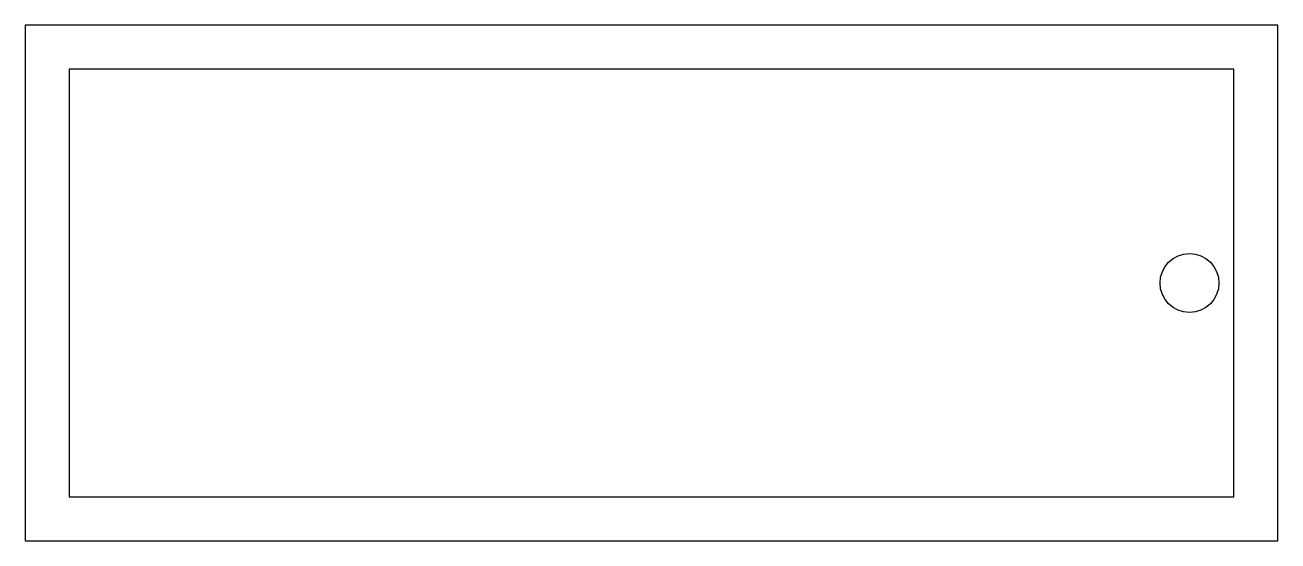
# Model space of a CAD drawing. Header units: metres. Extents: x 0 to 1.7, y 0 to 0.7.
import ezdxf

# ---------------------------------------------------------------- set-up
doc = ezdxf.new("R2010")
doc.units = ezdxf.units.M

msp = doc.modelspace()

# ---------------------------------------------------------------- linework, layer by layer
for points in [[(0, 0), (1.7, 0), (1.7, 0.7), (0, 0.7)], [(0.06, 0.06), (1.64, 0.06), (1.64, 0.64), (0.06, 0.64)]]:
    msp.add_lwpolyline(points, close=True)
msp.add_circle((1.58, 0.35), 0.04)

doc.saveas('drawing.dxf')
